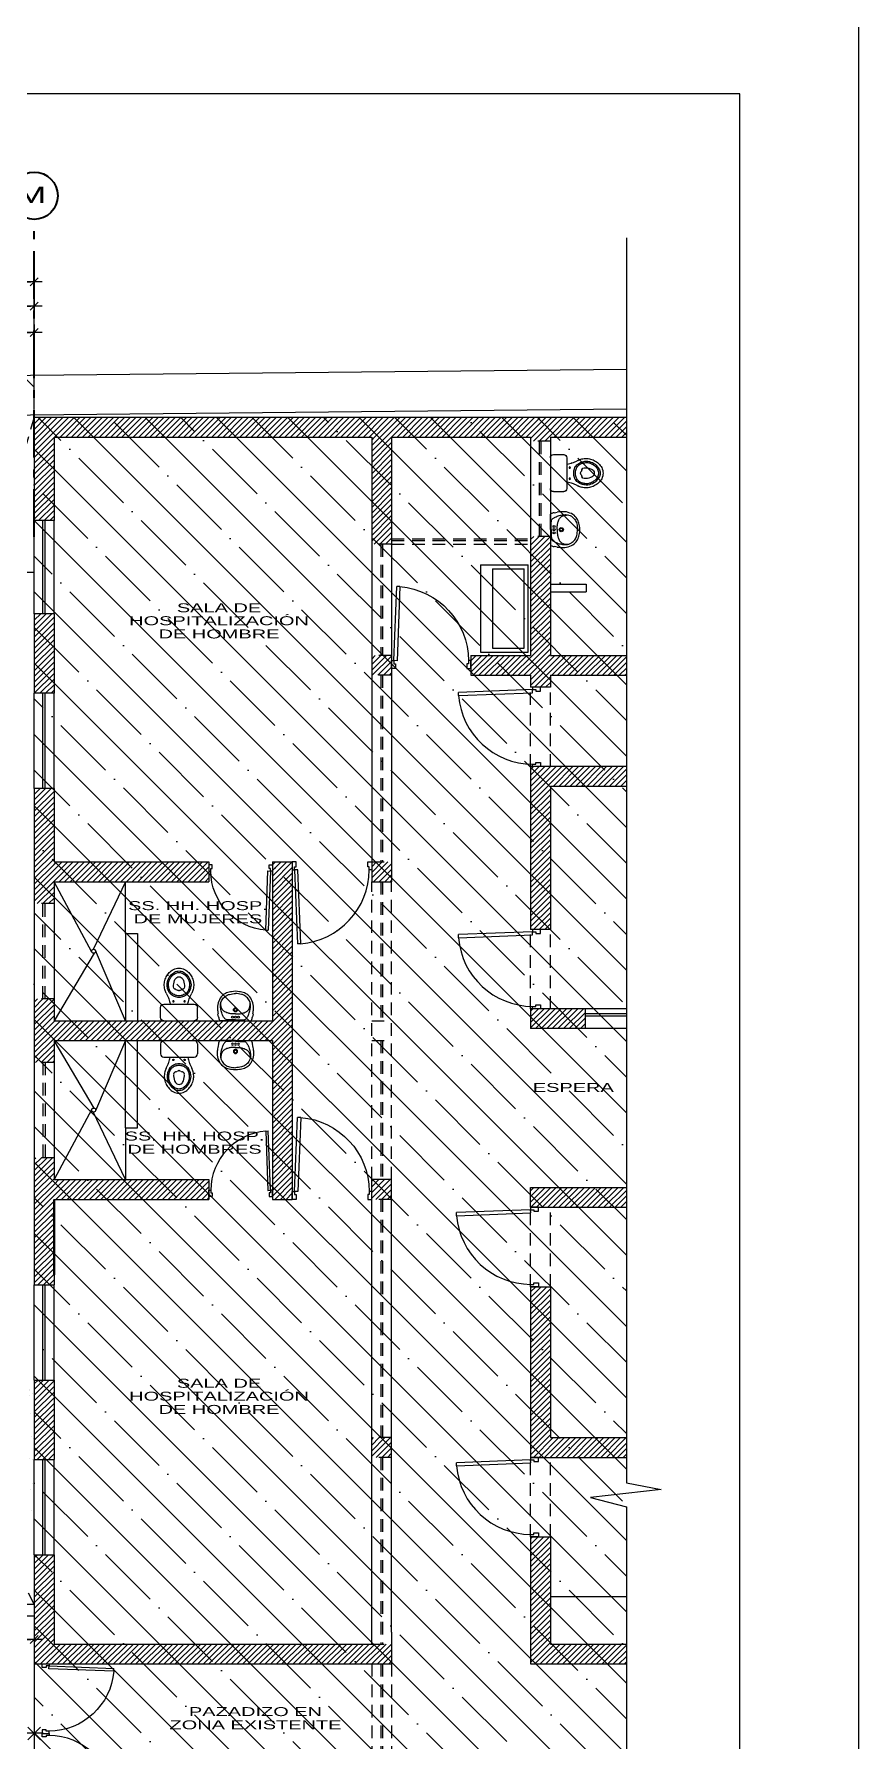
# Model space of a CAD drawing. Header units: millimetres. Extents: x 791 to 2661, y 209 to 602.
# Drawn here: x 1201.93 to 1212.32, y 486.05 to 507.55 of the extents above; entities that cross this region are included whole.
import ezdxf
from ezdxf.enums import TextEntityAlignment as Align

# ---------------------------------------------------------------- set-up
doc = ezdxf.new("R2010")
doc.units = ezdxf.units.MM
doc.header["$LTSCALE"] = 0.1
doc.header["$PDMODE"] = 3
for name, pattern in [('ACAD_ISO04W100', [30, 24, -3, 0, -3]), ('ACAD_ISO10W100', [18, 12, -3, 0, -3]), ('DASHDOT', [1, 0.5, -0.25, 0, -0.25]), ('HIDDEN', [9.525, 6.35, -3.175])]:
    doc.linetypes.add(name, pattern=pattern)
for name, color, linetype in [('0 contrazocalo sanitario terrazo nuevo', 8, 'Continuous'), ('0 piso ceramico .30x.30 nuevo', 8, 'Continuous'), ('01', 1, 'Continuous'), ('01-COTA', 1, 'Continuous'), ('01-COTAS EJE', 1, 'Continuous'), ('02', 8, 'Continuous'), ('03', 8, 'Continuous'), ('04', 4, 'Continuous'), ('06', 1, 'Continuous'), ('1TEXTO-05', 5, 'Continuous'), ('area existente', 8, 'ACAD_ISO04W100'), ('COLUMNAS', 1, 'Continuous'), ('MURO EXISTENTE', 8, 'Continuous'), ('Pisos', 253, 'Continuous'), ('PLANTAS', 85, 'Continuous'), ('Proyecciones', 9, 'HIDDEN'), ('Puertas', 1, 'Continuous'), ('Sanitarios', 1, 'Continuous')]:
    doc.layers.add(name, color=color, linetype=linetype)
doc.layers.add('0 MUROS', color=1, linetype='Continuous', lineweight=50)
doc.layers.add('EJES', color=1, linetype='DASHDOT', lineweight=40)
doc.styles.add('ROMANS', font='', dxfattribs={"oblique": 1, "height": 0.075})
doc.styles.get('ROMANS').set_extended_font_data('Arial')
doc.dimstyles.new('COTAS 50', dxfattribs={"dimscale": 2, "dimtxt": 1.5, "dimasz": 0.02, "dimexe": 0.05, "dimexo": 0.05, "dimgap": 0.025, "dimtad": 3, "dimzin": 4, "dimdsep": 46, "dimtxsty": 'ROMANS', "dimblk": 'LLL', "dimcen": 0, "dimdle": 0.18, "dimclrd": 256, "dimclre": 1, "dimclrt": 3, "dimadec": 0, "dimazin": 0, "dimtfac": 1, "dimtix": 1, "dimtofl": 0, "dimtmove": 1, "dimatfit": 3, "dimldrblk": 'OPEN90', "dimfxl": 0.18, "dimtolj": 1, "dimtzin": 0, "dimarcsym": 0})
pattern_1 = [(45, (374.330386, -57.10209), (-0.035355339, 0.035355339), [])]

# ---------------------------------------------------------------- blocks, each defined once
blk = doc.blocks.new('A$C75F00277')
at = {"layer": 'Puertas'}
for p, q in [((0, 0.95), (0, 1)), ((0, 1), (0.1, 1)), ((0.06, 0.95), (0, 0.95)), ((0.06, 0.97), (0.06, 0.95)), ((0.1, 0.97), (0.06, 0.97)), ((0.1, 1), (0.1, 0.97)), ((0, 0.05), (0, 0)), ((0.06, 0.05), (0, 0.05)), ((0, 0), (0.1, 0)), ((0.06, 0.03), (0.06, 0.05)), ((0.1, 0.03), (0.06, 0.03)), ((1.032, 0.106), (0.098, 0.07)), ((0.098, 0.07), (0.1, 0.03)), ((0.1, 0.03), (1.033, 0.066)), ((0.1, 0), (0.1, 0.03)), ((1.032, 0.106), (1.033, 0.066))]:
    blk.add_line(p, q, dxfattribs=at)
blk.add_arc((0.092, 0.027), 0.943, 4.7817, 89.5347, dxfattribs=at)
blk = doc.blocks.new('INODORO')
for p, q in [((-0.193, 0), (0.193, 0)), ((-0.233, -0.04), (-0.233, -0.168)), ((-0.193, -0.208), (0.193, -0.208)), ((0.233, -0.04), (0.233, -0.168))]:
    blk.add_line(p, q)
blk.add_lwpolyline([(0.099, -0.577, 0.110475), (0.14, -0.51, 0.150926), (0.149, -0.433, 0.078629), (0.134, -0.381, 0.023063), (0.122, -0.357, 0.079496), (0.104, -0.335, 0.043876), (0.082, -0.317, 0.078546), (0.056, -0.304, 0.12239), (0, -0.294, 0.12239), (-0.056, -0.304, 0.078546), (-0.082, -0.317, 0.043876), (-0.104, -0.335, 0.079496), (-0.122, -0.357, 0.023063), (-0.134, -0.381, 0.078629), (-0.149, -0.433, 0.150926), (-0.14, -0.51, 0.110475), (-0.099, -0.577)], format="xyb")
blk.add_lwpolyline([(0, -0.606, 0.124923), (0.049, -0.594, 0.086582), (0.09, -0.563, 0.045482), (0.114, -0.526, 0.073677), (0.131, -0.483, 0.097099), (0.132, -0.434, 0.045483), (0.121, -0.39, 0.134931), (0.093, -0.349, 0.067604), (0.05, -0.323, 0.107442), (0, -0.315, 0.107442), (-0.05, -0.323, 0.067604), (-0.093, -0.349, 0.134931), (-0.121, -0.39, 0.045483), (-0.132, -0.434, 0.097099), (-0.131, -0.483, 0.073677), (-0.114, -0.526, 0.045482), (-0.09, -0.563, 0.086582), (-0.049, -0.594, 0.124923)], format="xyb", close=True)
for centre in [(-0.07, -0.244), (0.07, -0.244)]:
    blk.add_circle(centre, 0.008)
for centre, radius, start, end in [((-0.193, -0.04), 0.04, 90, 180), ((-0.193, -0.168), 0.04, 180, 270), ((-2.022, 0.281), 1.974, 343.6128, 345.5327), ((2.022, 0.281), 1.974, 194.4673, 196.3872), ((0.193, -0.04), 0.04, 0, 90), ((0.193, -0.168), 0.04, 270, 0), ((0.1, -0.459), 0.286, 166.8945, 180.0108), ((0.008, -0.438), 0.192, 151.6428, 166.8245), ((-0.359, -0.218), 0.236, 327.0321, 335.6458), ((-0.458, -0.167), 0.348, 334.747, 341.691), ((-0.035, -0.428), 0.0338, 118.4628, 174.4674), ((0.208, -0.423), 0.277, 180.4579, 197.4607), ((0.04, -0.595), 0.217, 111.8484, 114.9044), ((-1.29, 3.034), 3.649, 290.0209, 290.417), ((0.126, -0.663), 0.312, 114.7212, 117.1554), ((0, -0.384), 0.00651, 39.8456, 140.1544), ((-0.126, -0.663), 0.312, 62.8446, 65.2788), ((1.29, 3.034), 3.649, 249.583, 249.9791), ((-0.04, -0.595), 0.217, 65.0956, 68.1516), ((0.035, -0.428), 0.0338, 5.5326, 61.5372), ((-0.208, -0.423), 0.277, 342.5393, 359.5421), ((0.458, -0.167), 0.348, 198.309, 205.253), ((0.359, -0.218), 0.236, 204.3542, 212.9679), ((-0.008, -0.438), 0.192, 13.1755, 28.3572), ((-0.1, -0.459), 0.286, 359.9892, 13.1055), ((0.206, -0.417), 0.394, 186.1855, 195.5661), ((0.039, -0.448), 0.225, 199.1214, 215.6552), ((0.085, -0.41), 0.285, 216.4923, 230.031), ((0.055, -0.422), 0.219, 225.1371, 239.7569), ((0.06, -0.411), 0.269, 234.0186, 241.1819), ((0.011, -0.488), 0.069, 195.0207, 235.0309), ((-0.006, -0.528), 0.0975, 239.5453, 256.4572), ((0, -0.5), 0.0529, 236.9127, 303.0873), ((0.011, -0.461), 0.167, 256.0612, 266.108), ((-0.011, -0.461), 0.167, 273.892, 283.9388), ((-0.011, -0.488), 0.069, 304.9691, 344.9793), ((0.006, -0.528), 0.0975, 283.5428, 300.4547), ((-0.055, -0.422), 0.219, 300.2431, 314.8629), ((-0.06, -0.411), 0.269, 298.8181, 305.9814), ((-0.085, -0.41), 0.285, 309.969, 323.5077), ((-0.039, -0.448), 0.225, 324.3448, 340.8786), ((-0.206, -0.417), 0.394, 344.4339, 353.8145), ((-0.005, -0.518), 0.144, 243.2719, 257.7777), ((-0.003, -0.539), 0.124, 255.1704, 271.6122), ((0.003, -0.539), 0.124, 268.3878, 284.8296), ((0.005, -0.518), 0.144, 282.2223, 296.7281)]:
    blk.add_arc(centre, radius, start, end)
blk = doc.blocks.new('LAVADERO')
for q in [(-0.257, 0), (0.257, 0)]:
    blk.add_line((0, 0), q)
for points in [[(-0.143, 0.016, -0.249321), (-0.183, 0.04, -0.029377), (-0.207, 0.081, -0.015717), (-0.221, 0.111, -0.034766), (-0.233, 0.147, -0.021364), (-0.241, 0.184, -0.02967), (-0.248, 0.257, -0.146913), (-0.22, 0.347, -0.08872), (-0.17, 0.402, -0.125913), (-0.097, 0.436, -0.047305), (0, 0.449, 0.016133)], [(0, 0.112, -0.008075), (-0.056, 0.113, 0.018798), (-0.094, 0.118, 0.01819), (-0.117, 0.124, -0.006168), (-0.145, 0.133, -0.037353), (-0.175, 0.148, -0.05152), (-0.191, 0.158, -0.03777), (-0.219, 0.186, -0.137078), (-0.242, 0.293)], [(0.143, 0.016, 0.249321), (0.183, 0.04, 0.029377), (0.207, 0.081, 0.015717), (0.221, 0.111, 0.034766), (0.233, 0.147, 0.021364), (0.241, 0.184, 0.02967), (0.248, 0.257, 0.146913), (0.22, 0.347, 0.08872), (0.17, 0.402, 0.125913), (0.097, 0.436, 0.047305), (0, 0.449, -0.016133)], [(0, 0.112, 0.008075), (0.056, 0.113, -0.018798), (0.094, 0.118, -0.01819), (0.117, 0.124, 0.006168), (0.145, 0.133, 0.037353), (0.175, 0.148, 0.05152), (0.191, 0.158, 0.03777), (0.219, 0.186, 0.137078), (0.242, 0.293)], [(0, 0.012, -0.011851), (-0.143, 0.016, -0.249321)], [(0, 0.012, 0.011851), (0.143, 0.016, 0.249321)]]:
    blk.add_lwpolyline(points, format="xyb")
for centre, radius in [((-0.051, 0.06), 0.0165), ((0, 0.18), 0.0345), ((0, 0.18), 0.0235), ((0, 0.06), 0.0165), ((0.051, 0.06), 0.0165)]:
    blk.add_circle(centre, radius)
for centre, radius, start, end in [((-0.043, 0.222), 0.253, 156.2578, 182.3935), ((-0.058, 0.25), 0.229, 134.9685, 161.2163), ((-0.042, 0.222), 0.26, 113.6415, 133.0982), ((0.001, 0.038), 0.447, 98.4224, 109.2297), ((0, 0.123), 0.363, 79.7185, 100.2815), ((-0.001, 0.038), 0.447, 70.7703, 81.5776), ((0.042, 0.222), 0.26, 46.9018, 66.3585), ((0.058, 0.25), 0.229, 18.7837, 45.0315), ((0.043, 0.222), 0.253, 357.6065, 23.7422), ((0.662, 0.221), 0.959, 180.5869, 183.4486), ((0.525, 0.212), 0.82, 183.4204, 186.8776), ((-30.238, -5.828), 30.532, 11.124, 11.2218), ((0.043, 0.126), 0.329, 191.1782, 200.9399), ((-0.235, 0.02), 0.0314, 200.9399, 215.2051), ((-0.257, 0.005), 0.005, 215.2051, 270), ((0.257, 0.005), 0.005, 270, 324.7949), ((0.235, 0.02), 0.0314, 324.7949, 339.0601), ((-0.043, 0.126), 0.329, 339.0601, 348.8218), ((30.238, -5.828), 30.532, 168.7782, 168.876), ((-0.525, 0.212), 0.82, 353.1224, 356.5796), ((-0.662, 0.221), 0.959, 356.5514, 359.4131)]:
    blk.add_arc(centre, radius, start, end)
blk = doc.blocks.new('LLL')
for p, q in [((2.5, 0), (-2.5, 0)), ((0, 2.5), (0, -2.5))]:
    blk.add_line(p, q)
at = {"color": 3}
blk.add_line((-1.25, -1.25), (1.25, 1.25), dxfattribs=at)
at = {"layer": 'Defpoints', "color": 0, "linetype": 'ByBlock'}
blk.add_point((0, 0), dxfattribs=at)
blk.add_point((0, 0), dxfattribs=at)
blk = doc.blocks.new('*D249')
at = {"layer": '01-COTAS EJE', "color": 1, "lineweight": -2, "ltscale": 0.15, "transparency": 16777216}
for p, q in [((1197.081, 503.973), (1197.081, 504.536)), ((1201.931, 503.357), (1201.931, 504.536))]:
    blk.add_line(p, q, dxfattribs=at)
at = {"layer": '01-COTAS EJE', "lineweight": -2, "ltscale": 0.15, "transparency": 16777216}
blk.add_line((1197.121, 504.436), (1201.891, 504.436), dxfattribs=at)
at = {"layer": 'Defpoints', "color": 0, "ltscale": 0.15, "transparency": 16777216}
for p in [(1201.931, 504.436), (1197.081, 503.873), (1201.931, 503.257)]:
    blk.add_point(p, dxfattribs=at)
at = {"layer": '01-COTAS EJE', "lineweight": -2, "ltscale": 0.15, "transparency": 16777216, "xscale": 0.04, "yscale": 0.04, "zscale": 0.04, "rotation": 180}
blk.add_blockref('LLL', (1197.081, 504.436), dxfattribs=at)
at = {"layer": '01-COTAS EJE', "lineweight": -2, "ltscale": 0.15, "transparency": 16777216, "xscale": 0.04, "yscale": 0.04, "zscale": 0.04}
blk.add_blockref('LLL', (1201.931, 504.436), dxfattribs=at)
at = {"layer": '01-COTAS EJE', "color": 3, "ltscale": 0.15, "transparency": 16777216, "insert": (1199.506, 504.524), "char_height": 0.075, "attachment_point": 5, "style": 'ROMANS'}
blk.add_mtext('\\A1;4.85', dxfattribs=at)
blk = doc.blocks.new('_OPEN90')
at = {"color": 0, "linetype": 'ByBlock', "ltscale": 0.7}
for p, q in [((0, 0), (-1, 0)), ((-0.5, 0.5), (0, 0)), ((0, 0), (-0.5, -0.5))]:
    blk.add_line(p, q, dxfattribs=at)
blk = doc.blocks.new('cambio piso')
at = {"layer": 'Pisos', "color": 3}
for p, q in [((968.452, 604.263), (968.293, 604.104)), ((968.293, 604.263), (968.452, 604.104)), ((968.372, 604.296), (968.372, 604.071)), ((968.372, 604.296), (968.372, 604.071))]:
    blk.add_line(p, q, dxfattribs=at)
blk = doc.blocks.new('*D223')
at = {"layer": '01-COTAS EJE', "color": 1, "lineweight": -2, "ltscale": 0.15, "transparency": 16777216}
for p, q in [((1193.281, 503.27), (1193.281, 504.227)), ((1201.931, 503.357), (1201.931, 504.227))]:
    blk.add_line(p, q, dxfattribs=at)
at = {"layer": '01-COTAS EJE', "lineweight": -2, "ltscale": 0.15, "transparency": 16777216}
blk.add_line((1193.321, 504.127), (1201.891, 504.127), dxfattribs=at)
at = {"layer": 'Defpoints', "color": 0, "ltscale": 0.15, "transparency": 16777216}
for p in [(1201.931, 504.127), (1193.281, 503.17), (1201.931, 503.257)]:
    blk.add_point(p, dxfattribs=at)
at = {"layer": '01-COTAS EJE', "lineweight": -2, "ltscale": 0.15, "transparency": 16777216, "xscale": 0.04, "yscale": 0.04, "zscale": 0.04, "rotation": 180}
blk.add_blockref('LLL', (1193.281, 504.127), dxfattribs=at)
at = {"layer": '01-COTAS EJE', "lineweight": -2, "ltscale": 0.15, "transparency": 16777216, "xscale": 0.04, "yscale": 0.04, "zscale": 0.04}
blk.add_blockref('LLL', (1201.931, 504.127), dxfattribs=at)
at = {"layer": '01-COTAS EJE', "color": 3, "ltscale": 0.15, "transparency": 16777216, "insert": (1197.606, 504.215), "char_height": 0.075, "attachment_point": 5, "style": 'ROMANS'}
blk.add_mtext('\\A1;8.65', dxfattribs=at)
blk = doc.blocks.new('*D263')
at = {"layer": '01-COTAS EJE', "color": 1, "lineweight": -2, "ltscale": 0.15, "transparency": 16777216}
for p, q in [((1197.631, 503.314), (1197.631, 503.898)), ((1201.931, 502.829), (1201.931, 503.898))]:
    blk.add_line(p, q, dxfattribs=at)
at = {"layer": '01-COTAS EJE', "lineweight": -2, "ltscale": 0.15, "transparency": 16777216}
blk.add_line((1197.671, 503.798), (1201.891, 503.798), dxfattribs=at)
at = {"layer": 'Defpoints', "color": 0, "ltscale": 0.15, "transparency": 16777216}
for p in [(1201.931, 503.798), (1197.631, 503.214), (1201.931, 502.729)]:
    blk.add_point(p, dxfattribs=at)
at = {"layer": '01-COTAS EJE', "lineweight": -2, "ltscale": 0.15, "transparency": 16777216, "xscale": 0.04, "yscale": 0.04, "zscale": 0.04, "rotation": 180}
blk.add_blockref('LLL', (1197.631, 503.798), dxfattribs=at)
at = {"layer": '01-COTAS EJE', "lineweight": -2, "ltscale": 0.15, "transparency": 16777216, "xscale": 0.04, "yscale": 0.04, "zscale": 0.04}
blk.add_blockref('LLL', (1201.931, 503.798), dxfattribs=at)
at = {"layer": '01-COTAS EJE', "color": 3, "ltscale": 0.15, "transparency": 16777216, "insert": (1199.781, 503.887), "char_height": 0.075, "attachment_point": 5, "style": 'ROMANS'}
blk.add_mtext('\\A1;4.30', dxfattribs=at)
blk = doc.blocks.new('*D339')
at = {"layer": '01-COTA', "color": 1, "lineweight": -2, "transparency": 16777216}
for p, q in [((1201.081, 487.529), (1201.081, 487.235)), ((1201.931, 487.529), (1201.931, 487.235))]:
    blk.add_line(p, q, dxfattribs=at)
at = {"layer": '01-COTA', "lineweight": -2, "transparency": 16777216}
blk.add_line((1201.121, 487.335), (1201.891, 487.335), dxfattribs=at)
at = {"layer": 'Defpoints', "color": 0, "transparency": 16777216}
for p in [(1201.081, 487.629), (1201.931, 487.629), (1201.931, 487.335)]:
    blk.add_point(p, dxfattribs=at)
at = {"layer": '01-COTA', "lineweight": -2, "transparency": 16777216, "xscale": 0.04, "yscale": 0.04, "zscale": 0.04, "rotation": 180}
blk.add_blockref('LLL', (1201.081, 487.335), dxfattribs=at)
at = {"layer": '01-COTA', "lineweight": -2, "transparency": 16777216, "xscale": 0.04, "yscale": 0.04, "zscale": 0.04}
blk.add_blockref('LLL', (1201.931, 487.335), dxfattribs=at)
at = {"layer": '01-COTA', "color": 3, "transparency": 16777216, "insert": (1201.506, 487.423), "char_height": 0.075, "attachment_point": 5, "style": 'ROMANS'}
blk.add_mtext('\\A1;.85', dxfattribs=at)

msp = doc.modelspace()

# ---------------------------------------------------------------- hatches: boundary and pattern name
at = {"layer": 'area existente'}
h = msp.add_hatch(dxfattribs=at)
h.set_pattern_fill('ANSI35', color=256, scale=0.1, angle=90, style=0, double=1)
h.set_pattern_definition([(135, (1204.06136, 478.0791), (-0.449013, -0.449013), []), (135, (1204.06136, 478.52814), (-0.449013, -0.449013), [0.79375, -0.15875, 0, -0.15875])])
h.paths.add_polyline_path([(1193.3314, 503.1705), (1193.3314, 502.7791), (1194.7314, 502.7791), (1194.7314, 501.1972), (1195.1674, 500.7791), (1197.6314, 500.7791), (1197.6314, 502.7791), (1197.8564, 502.7791), (1197.8564, 503.2161)])
edge = h.paths.add_edge_path()
edge.add_line((1201.9314, 503.2571), (1197.8564, 503.2161))
edge.add_line((1197.8564, 503.2161), (1197.8564, 502.7791))
edge.add_line((1197.8564, 502.7791), (1199.4826, 502.7791))
edge.add_arc((1199.7802, 502.7791), 0.2976, 0, 180, ccw=False)
edge.add_line((1200.0778, 502.7791), (1201.9314, 502.7791))
edge.add_line((1201.9314, 502.7791), (1201.9314, 503.2571))
at = {"layer": 'area existente', "linetype": 'Continuous'}
h = msp.add_hatch(dxfattribs=at)
h.set_pattern_fill('ANSI35', color=256, scale=0.1, angle=90, style=0, double=1)
h.set_pattern_definition([(135, (1201.93137, 478.0791), (-0.449013, -0.449013), []), (135, (1201.93137, 478.52814), (-0.449013, -0.449013), [0.79375, -0.15875, 0, -0.15875])])
h.paths.add_polyline_path([(1209.3893, 478.0791), (1205.3814, 478.0791), (1205.3814, 481.6041), (1201.9314, 481.6041), (1201.9314, 502.7291), (1209.3893, 502.7291)])
at = {"layer": 'MURO EXISTENTE', "ltscale": 0.15}
h = msp.add_hatch(dxfattribs=at)
h.set_pattern_fill('_USER', color=256, scale=0.05, angle=45, style=0, pattern_type=0)
h.set_pattern_definition(pattern_1)
h.paths.add_polyline_path([(1202.1814, 502.4791), (1206.1814, 502.4791), (1206.4314, 502.4791), (1208.1814, 502.4791), (1208.4314, 502.4791), (1209.3893, 502.4791), (1209.3893, 502.7291), (1201.9314, 502.7291), (1201.9314, 501.4291), (1202.1814, 501.4291)])
h.paths.add_polyline_path([(1202.1814, 500.2541), (1201.9314, 500.2541), (1201.9314, 499.2541), (1202.1814, 499.2541)])
h.paths.add_polyline_path([(1209.3893, 499.7291), (1208.4314, 499.7291), (1208.1814, 499.7291), (1207.4314, 499.7291), (1207.4314, 499.4791), (1208.1814, 499.4791), (1208.1814, 499.3291), (1208.4314, 499.3291), (1208.4314, 499.4791), (1209.3893, 499.4791)])
h.paths.add_polyline_path([(1209.3893, 498.3291), (1208.1814, 498.3291), (1208.1814, 496.2791), (1208.4314, 496.2791), (1208.4314, 498.0791), (1209.3893, 498.0791)])
h.paths.add_polyline_path([(1206.4314, 497.1291), (1206.1814, 497.1291), (1206.1814, 497.0291), (1206.1814, 496.8791), (1206.4314, 496.8791)])
h.paths.add_polyline_path([(1204.1314, 497.1291), (1202.1814, 497.1291), (1202.1814, 496.8791), (1204.1314, 496.8791)])
h = msp.add_hatch(dxfattribs=at)
h.set_pattern_fill('_USER', color=256, scale=0.05, angle=45, style=0, pattern_type=0)
h.set_pattern_definition(pattern_1)
h.paths.add_polyline_path([(1202.1814, 493.4041), (1201.9314, 493.4041), (1201.9314, 491.8041), (1202.1814, 491.8041)])
h.paths.add_polyline_path([(1201.9314, 496.6041), (1202.1814, 496.6041), (1202.1814, 498.0541), (1201.9314, 498.0541)])
h.paths.add_polyline_path([(1202.1814, 495.4041), (1201.9314, 495.4041), (1201.9314, 494.6041), (1202.1814, 494.6041)])
h.paths.add_polyline_path([(1208.4314, 501.2291), (1208.1814, 501.2291), (1208.1814, 499.7291), (1208.4314, 499.7291)])
h.paths.add_polyline_path([(1208.1814, 502.4291), (1208.4314, 502.4291), (1208.4314, 502.4791), (1208.1814, 502.4791)])
h.paths.add_polyline_path([(1206.1814, 501.1291), (1206.4314, 501.1291), (1206.4314, 502.4791), (1206.1814, 502.4791)])
h.paths.add_polyline_path([(1206.1814, 499.4791), (1206.4314, 499.4791), (1206.4314, 499.7291), (1206.1814, 499.7291)])
h = msp.add_hatch(dxfattribs=at)
h.set_pattern_fill('_USER', color=256, scale=0.05, angle=45, style=0, pattern_type=0)
h.set_pattern_definition(pattern_1)
h.paths.add_polyline_path([(1205.1814, 497.1291), (1204.9314, 497.1291), (1204.9314, 495.1291), (1202.1814, 495.1291), (1202.1814, 494.8791), (1204.9314, 494.8791), (1204.9314, 492.8791), (1205.1814, 492.8791), (1205.1814, 492.9791)])
h.paths.add_polyline_path([(1204.1314, 493.1291), (1202.1814, 493.1291), (1202.1814, 492.8791), (1204.1314, 492.8791)])
h.paths.add_polyline_path([(1209.3893, 493.0291), (1208.1814, 493.0291), (1208.1814, 492.7791), (1208.2814, 492.7791), (1209.3893, 492.7791)])
h.paths.add_polyline_path([(1208.8688, 495.2791), (1208.1814, 495.2791), (1208.1814, 495.0291), (1208.8688, 495.0291)])
h = msp.add_hatch(dxfattribs=at)
h.set_pattern_fill('_USER', color=256, scale=0.05, angle=45, style=0, pattern_type=0)
h.set_pattern_definition(pattern_1)
h.paths.add_polyline_path([(1206.1814, 493.1291), (1206.1814, 492.8791), (1206.4314, 492.8791), (1206.4314, 493.1291)])
h.paths.add_polyline_path([(1206.1814, 489.8791), (1206.1814, 489.6291), (1206.4314, 489.6291), (1206.4314, 489.8791)])
h = msp.add_hatch(dxfattribs=at)
h.set_pattern_fill('_USER', color=256, scale=0.05, angle=45, style=0, pattern_type=0)
h.set_pattern_definition(pattern_1)
h.paths.add_polyline_path([(1208.4314, 491.7791), (1208.1814, 491.7791), (1208.1814, 489.6291), (1208.2814, 489.6291), (1209.3893, 489.6291), (1209.3893, 489.8791), (1208.4314, 489.8791)])
h.paths.add_polyline_path([(1208.4314, 488.6291), (1208.1814, 488.6291), (1208.1814, 487.0291), (1209.3893, 487.0291), (1209.3893, 487.2791), (1208.4314, 487.2791)])
h.paths.add_polyline_path([(1206.4314, 487.0291), (1206.4314, 487.2791), (1206.1814, 487.2791), (1202.1814, 487.2791), (1202.1814, 488.4041), (1201.9314, 488.4041), (1201.9314, 487.0291)])
h.paths.add_polyline_path([(1202.1814, 490.6041), (1201.9314, 490.6041), (1201.9314, 489.6041), (1202.1814, 489.6041)])
at = {"layer": 'PLANTAS'}
h = msp.add_hatch(dxfattribs=at)
h.set_pattern_fill('AR-SAND', color=256, scale=0.006, style=0)
h.set_pattern_definition([(37.5, (72.7525, -11.4021), (-0.00960019, 0.293647942), [0, -0.231648, 0, -0.25908, 0, -0.24765]), (7.5, (72.7525, -11.4021), (0.26971397, 0.43009506), [0, -0.124968, 0, -0.208788, 0, -0.08001]), (327.5, (72.56504, -11.4021), (0.47459542, 0.00086231), [0, -0.0762, 0, -0.27432, 0, -0.35814]), (317.5, (72.56504, -11.4021), (0.45813387, 0.1337576), [0, -0.0381, 0, -0.179832, 0, -0.20574])])
h.paths.add_polyline_path([(1201.9314, 490.6041), (1200.9302, 490.6041), (1200.9302, 488.6784), (1201.9314, 488.6784)])

# ---------------------------------------------------------------- linework, layer by layer
msp.add_lwpolyline([(1212.3155, 462.604), (1212.3155, 508.304), (1152.3155, 508.304), (1152.3155, 462.604)], close=True)
at = {"layer": '0 contrazocalo sanitario terrazo nuevo'}
msp.add_line((1201.9314, 487.0291), (1201.9314, 485.2791), dxfattribs=at)
at = {"layer": '0 MUROS'}
msp.add_line((1202.1814, 492.8791), (1202.1814, 491.9291), dxfattribs=at)
at = {"layer": '0 piso ceramico .30x.30 nuevo'}
for p, q in [((1202.6589, 495.9932), (1202.1814, 496.8791)), ((1203.0814, 496.8791), (1202.6723, 496.0274)), ((1203.0814, 496.2291), (1203.0814, 496.8791)), ((1202.6886, 495.9802), (1202.1814, 495.1291)), ((1203.0814, 495.1291), (1202.704, 496.0148)), ((1202.6886, 494.0281), (1202.1814, 494.8791)), ((1203.0814, 494.8791), (1202.704, 493.9934)), ((1202.6589, 494.015), (1202.1814, 493.1291)), ((1203.0814, 493.1291), (1202.6723, 493.9808)), ((1203.0814, 493.7791), (1203.0814, 493.1291))]:
    msp.add_line(p, q, dxfattribs=at)
for centre in [(1202.6814, 496.0041), (1202.6814, 494.0041)]:
    msp.add_circle(centre, 0.025, dxfattribs=at)
at = {"layer": '01'}
for p, q in [((1202.041, 500.2541), (1202.041, 501.4291)), ((1202.071, 500.2541), (1202.071, 501.4291)), ((1200.4314, 500.7791), (1201.9314, 500.7791)), ((1202.0414, 498.0541), (1202.0414, 499.2541)), ((1202.0714, 498.0541), (1202.0714, 499.2541)), ((1208.8688, 495.2191), (1209.3893, 495.2191)), ((1208.8688, 495.1891), (1209.3893, 495.1891)), ((1202.0414, 490.6041), (1202.0414, 491.8041)), ((1202.0714, 490.6041), (1202.0714, 491.8041)), ((1202.0414, 488.4041), (1202.0414, 489.6041)), ((1202.0714, 488.4041), (1202.0714, 489.6041))]:
    msp.add_line(p, q, dxfattribs=at)
at = {"layer": '01', "color": 1}
msp.add_lwpolyline([(1209.3893, 504.9905), (1209.3893, 489.3096), (1209.8269, 489.2243), (1208.9383, 489.1234), (1209.3893, 489.0073), (1209.3893, 472.7425)], dxfattribs=at)
at = {"layer": '02'}
for p, q in [((1201.9314, 500.2541), (1201.9314, 501.4291)), ((1201.9314, 500.2541), (1201.9314, 501.4291)), ((1202.1814, 500.2541), (1202.1814, 501.4291)), ((1201.9314, 498.0541), (1201.9314, 499.2541)), ((1201.9314, 498.0541), (1201.9314, 499.2541)), ((1202.1814, 498.0541), (1202.1814, 499.2541)), ((1209.3893, 495.2791), (1208.8688, 495.2791)), ((1209.3893, 495.0291), (1208.8688, 495.0291)), ((1201.9314, 490.6041), (1201.9314, 491.8041)), ((1201.9314, 490.6041), (1201.9314, 491.8041)), ((1202.1814, 490.6041), (1202.1814, 491.8041)), ((1201.9314, 488.4041), (1201.9314, 489.6041)), ((1201.9314, 488.4041), (1201.9314, 489.6041)), ((1202.1814, 488.4041), (1202.1814, 489.6041)), ((1208.4314, 487.8791), (1209.3893, 487.8791))]:
    msp.add_line(p, q, dxfattribs=at)
at = {"layer": '03'}
for p, q in [((1209.3893, 503.3321), (1193.3314, 503.1705)), ((1208.4314, 500.6291), (1208.8814, 500.6291)), ((1208.4314, 500.5291), (1208.8814, 500.5291)), ((1208.8814, 500.6291), (1208.8814, 500.5291))]:
    msp.add_line(p, q, dxfattribs=at)
at = {"layer": '03', "linetype": 'Continuous'}
msp.add_line((1209.3893, 502.8312), (1193.3314, 502.6699), dxfattribs=at)
at = {"layer": '04'}
for p, q in [((1203.0814, 496.2291), (1203.0814, 495.1291)), ((1203.0814, 496.2291), (1203.2314, 496.2291)), ((1203.2314, 496.2291), (1203.2314, 495.1291)), ((1203.0814, 493.7791), (1203.0814, 494.8791)), ((1203.2314, 493.7791), (1203.2314, 494.8791)), ((1203.0814, 493.7791), (1203.2314, 493.7791))]:
    msp.add_line(p, q, dxfattribs=at)
at = {"layer": '06'}
for p, q in [((1201.9314, 502.7291), (1201.9314, 501.4291)), ((1201.9314, 502.7291), (1201.9314, 501.4291)), ((1201.9314, 502.7291), (1209.3893, 502.7291)), ((1201.9314, 502.7291), (1201.9314, 501.4291)), ((1201.9314, 502.7291), (1201.9314, 501.4291)), ((1202.1814, 502.4791), (1202.1814, 501.4291)), ((1202.1814, 502.4791), (1206.1814, 502.4791)), ((1206.1814, 502.4791), (1206.1814, 496.8791)), ((1206.4314, 502.4791), (1206.4314, 496.8791)), ((1206.4314, 502.4791), (1208.1814, 502.4791)), ((1208.1814, 502.4791), (1208.1814, 499.7291)), ((1208.4314, 502.4791), (1208.4314, 499.7291)), ((1208.4314, 502.4791), (1209.3893, 502.4791)), ((1202.1814, 501.4291), (1201.9314, 501.4291)), ((1201.9314, 500.2541), (1201.9314, 499.2541)), ((1201.9314, 500.2541), (1201.9314, 499.2541)), ((1201.9314, 500.2541), (1201.9314, 499.2541)), ((1202.1813, 500.2541), (1201.9314, 500.2541)), ((1201.9314, 500.2541), (1201.9314, 499.2541)), ((1201.9314, 500.2541), (1201.9314, 499.2541)), ((1201.9314, 500.2541), (1201.9314, 499.2541)), ((1202.1814, 500.2541), (1202.1814, 499.2541)), ((1207.4314, 499.7291), (1207.4314, 499.4791)), ((1207.4314, 499.7291), (1208.1814, 499.7291)), ((1208.4314, 499.7291), (1209.3893, 499.7291)), ((1207.4314, 499.4791), (1208.1814, 499.4791)), ((1208.1814, 499.4791), (1208.1814, 499.3291)), ((1208.4314, 499.4791), (1208.4314, 499.3291)), ((1208.4314, 499.4791), (1209.3893, 499.4791)), ((1202.183, 499.2541), (1201.933, 499.2541)), ((1208.4314, 499.3291), (1208.1814, 499.3291)), ((1208.1814, 498.3291), (1208.1814, 496.2791)), ((1209.3893, 498.3291), (1208.1814, 498.3291)), ((1201.9314, 498.0541), (1201.9314, 491.9291)), ((1201.9314, 498.0541), (1201.9314, 491.9291)), ((1201.9314, 498.0541), (1201.9314, 491.8041)), ((1202.1814, 498.0541), (1201.9314, 498.0541)), ((1201.9314, 498.0541), (1201.9314, 491.9291)), ((1201.9314, 498.0541), (1201.9314, 491.9291)), ((1201.9314, 498.0541), (1201.9314, 491.8041)), ((1202.1814, 498.0541), (1202.1814, 497.1291)), ((1208.4314, 498.0791), (1208.4314, 496.2791)), ((1209.3893, 498.0791), (1208.4314, 498.0791)), ((1202.1814, 497.1291), (1204.1314, 497.1291)), ((1204.1314, 497.1291), (1204.1314, 496.8791)), ((1204.9314, 497.1291), (1204.9314, 495.1291)), ((1204.9314, 497.1291), (1205.1814, 497.1291)), ((1205.1814, 497.1291), (1205.1814, 492.8791)), ((1202.1814, 496.8791), (1202.1814, 495.1291)), ((1202.1814, 496.8791), (1204.1314, 496.8791)), ((1206.1814, 496.8791), (1206.4314, 496.8791)), ((1206.1814, 496.8791), (1206.4314, 496.8791)), ((1208.4314, 496.2791), (1208.1814, 496.2791)), ((1202.1814, 495.1291), (1204.9314, 495.1291)), ((1208.8688, 495.2791), (1208.1814, 495.2791)), ((1208.1814, 495.2791), (1208.1814, 495.0291)), ((1208.8688, 495.2791), (1208.8688, 495.0291)), ((1202.1814, 494.8791), (1202.1814, 493.1291)), ((1202.1814, 494.8791), (1204.9314, 494.8791)), ((1204.9314, 494.8791), (1204.9314, 492.8791)), ((1208.8688, 495.0291), (1208.1814, 495.0291)), ((1202.1814, 493.1291), (1204.1314, 493.1291)), ((1204.1314, 493.1291), (1204.1314, 492.8791)), ((1206.1814, 487.2791), (1206.1814, 493.1291)), ((1206.4314, 493.1291), (1206.1814, 493.1291)), ((1206.4314, 487.4291), (1206.4314, 493.1291)), ((1208.1814, 493.0291), (1209.3893, 493.0291)), ((1208.1814, 492.7791), (1208.1814, 493.0291)), ((1202.1814, 492.8791), (1202.1814, 491.8041)), ((1202.1814, 492.8791), (1204.1314, 492.8791)), ((1204.9314, 492.8791), (1205.1814, 492.8791)), ((1208.1814, 492.7791), (1209.3893, 492.7791)), ((1201.9314, 491.8041), (1202.1814, 491.8041)), ((1208.1814, 491.7791), (1208.1814, 489.6291)), ((1208.1814, 491.7791), (1208.4314, 491.7791)), ((1208.4314, 491.7791), (1208.4314, 489.8791)), ((1201.9314, 490.6041), (1201.9314, 489.6041)), ((1201.9314, 490.6041), (1201.9314, 489.6041)), ((1201.9314, 490.6041), (1201.9314, 489.6041)), ((1201.9314, 490.6041), (1202.1814, 490.6041)), ((1201.9314, 490.6041), (1201.9314, 489.6041)), ((1201.9314, 490.6041), (1201.9314, 489.6041)), ((1201.9314, 490.6041), (1201.9314, 489.6041)), ((1202.1814, 490.6041), (1202.1814, 489.6041)), ((1202.1814, 490.6041), (1202.1814, 489.6041)), ((1208.4314, 489.8791), (1209.3893, 489.8791)), ((1201.9314, 489.6041), (1202.1814, 489.6041)), ((1208.1814, 489.6291), (1209.3893, 489.6291)), ((1208.1814, 488.6291), (1208.1814, 487.0291)), ((1208.1814, 488.6291), (1208.4314, 488.6291)), ((1208.4314, 488.6291), (1208.4314, 487.2791)), ((1201.9314, 488.4041), (1201.9314, 487.0291)), ((1201.9314, 488.4041), (1201.9314, 487.0291)), ((1201.9314, 488.4041), (1201.9314, 487.0291)), ((1201.9314, 488.4041), (1202.1814, 488.4041)), ((1201.9314, 488.4041), (1201.9314, 487.0291)), ((1201.9314, 488.4041), (1201.9314, 487.0291)), ((1201.9314, 488.4041), (1201.9314, 487.0291)), ((1202.1814, 488.4041), (1202.1814, 487.2791)), ((1206.4314, 487.4291), (1206.4314, 487.0291)), ((1202.1814, 487.2791), (1206.1814, 487.2791)), ((1208.4314, 487.2791), (1209.3893, 487.2791)), ((1201.9314, 487.0291), (1206.4314, 487.0291)), ((1208.1814, 487.0291), (1209.3893, 487.0291))]:
    msp.add_line(p, q, dxfattribs=at)
at = {"layer": '06', "color": 6}
msp.add_lwpolyline([(1210.8155, 464.104), (1210.8155, 506.804), (1153.8155, 506.804), (1153.8155, 464.104)], close=True, dxfattribs=at)
at = {"layer": 'COLUMNAS', "ltscale": 0.15}
msp.add_lwpolyline([(1201.0814, 487.7791), (1201.9314, 487.7791), (1201.9314, 487.6291), (1201.0814, 487.6291)], close=True, dxfattribs=at)
at = {"layer": 'EJES', "linetype": 'ACAD_ISO10W100', "ltscale": 0.5}
msp.add_line((1201.9314, 501.2222), (1201.9314, 505.2212), dxfattribs=at)
at = {"layer": 'EJES', "color": 2, "linetype": 'Continuous'}
msp.add_circle((1201.9314, 505.5188), 0.2976, dxfattribs=at)
at = {"layer": 'Proyecciones', "ltscale": 0.25}
for p, q in [((1201.9314, 502.7291), (1197.6814, 488.1291)), ((1208.4314, 502.4291), (1208.1814, 502.4291)), ((1208.2964, 501.2291), (1208.2964, 502.4291)), ((1208.3164, 501.2291), (1208.3164, 502.4291)), ((1206.4314, 501.1291), (1206.1814, 501.1291)), ((1206.2964, 501.1291), (1206.2964, 499.7291)), ((1206.3164, 501.1291), (1206.3164, 499.7291)), ((1206.4314, 501.1991), (1208.1814, 501.1991)), ((1206.4314, 501.1791), (1208.1814, 501.1791)), ((1206.4314, 501.1291), (1208.1814, 501.1291)), ((1208.4314, 501.2291), (1208.1814, 501.2291)), ((1206.4314, 499.7291), (1206.1814, 499.7291)), ((1206.4314, 499.4791), (1206.1814, 499.4791)), ((1206.2964, 499.4791), (1206.2964, 497.1291)), ((1206.3164, 499.4791), (1206.3164, 497.1291)), ((1208.1814, 498.3291), (1208.1814, 499.3291)), ((1208.4314, 498.3291), (1208.4314, 499.3291)), ((1201.9314, 487.7791), (1196.4814, 498.7291)), ((1206.1814, 497.1291), (1206.4314, 497.1291)), ((1206.1814, 493.1291), (1206.1814, 496.8791)), ((1206.2964, 496.8791), (1206.2964, 495.1291)), ((1206.3164, 496.8791), (1206.3164, 495.1291)), ((1206.4314, 493.1291), (1206.4314, 496.8791)), ((1202.1814, 496.6041), (1201.9314, 496.6041)), ((1202.0414, 495.4041), (1202.0414, 496.6041)), ((1202.0714, 495.4041), (1202.0714, 496.6041)), ((1208.1814, 495.2791), (1208.1814, 496.2791)), ((1208.4314, 495.2791), (1208.4314, 496.2791)), ((1202.1814, 495.4041), (1201.9314, 495.4041)), ((1206.1814, 495.1291), (1206.4314, 495.1291)), ((1206.1814, 494.8791), (1206.4314, 494.8791)), ((1206.2964, 494.8791), (1206.2964, 493.1291)), ((1206.3164, 494.8791), (1206.3164, 493.1291)), ((1202.1814, 494.6041), (1201.9314, 494.6041)), ((1202.0414, 494.6041), (1202.0414, 493.4041)), ((1202.0714, 494.6041), (1202.0714, 493.4041)), ((1202.1814, 493.4041), (1201.9314, 493.4041)), ((1206.4314, 492.8791), (1206.1814, 492.8791)), ((1206.2964, 492.8791), (1206.2964, 489.8791)), ((1206.3164, 492.8791), (1206.3164, 489.8791)), ((1208.1814, 491.7791), (1208.1814, 492.7791)), ((1208.4314, 491.7791), (1208.4314, 492.7791)), ((1206.4314, 489.8791), (1206.1814, 489.8791)), ((1206.4314, 489.6291), (1206.1814, 489.6291)), ((1206.2964, 489.6291), (1206.2964, 487.2791)), ((1206.3164, 489.6291), (1206.3164, 487.2791)), ((1208.1814, 488.6291), (1208.1814, 489.6291)), ((1208.4314, 488.6291), (1208.4314, 489.6291)), ((1206.1814, 487.2791), (1206.4314, 487.2791)), ((1206.1814, 487.0291), (1206.1814, 485.2791)), ((1206.2964, 487.0291), (1206.2964, 485.2791)), ((1206.3164, 487.0291), (1206.3164, 485.2791)), ((1206.4314, 487.0291), (1206.4314, 485.2791))]:
    msp.add_line(p, q, dxfattribs=at)
at = {"layer": 'Sanitarios'}
for p, q in [((1207.5514, 500.8702), (1207.5514, 499.7702)), ((1207.5514, 500.8702), (1208.1514, 500.8702)), ((1207.7014, 500.8202), (1207.7014, 499.8202)), ((1207.7014, 500.8202), (1208.1014, 500.8202)), ((1208.1014, 499.8202), (1208.1014, 500.8202)), ((1208.1514, 499.7702), (1208.1514, 500.8702)), ((1207.7014, 499.8202), (1208.1014, 499.8202)), ((1207.5514, 499.7702), (1208.1514, 499.7702))]:
    msp.add_line(p, q, dxfattribs=at)

# ---------------------------------------------------------------- block references
at = {"layer": '01', "xscale": -1}
for p, rotation in [((1208.4314, 502.0252), 90), ((1203.7552, 495.1291), 180)]:
    msp.add_blockref('INODORO', p, dxfattribs=dict(at, rotation=rotation))
at = {"layer": '01', "yscale": 0.7615348113261007}
for p, xscale, zscale, rotation in [((1208.4314, 501.3139), 0.7615348113261007, 0.7615348113261007, 270), ((1204.4665, 494.8791), -0.7615348113261007, 0.7615348113260254, 180)]:
    msp.add_blockref('LAVADERO', p, dxfattribs=dict(at, xscale=xscale, zscale=zscale, rotation=rotation))
at = {"layer": '01', "xscale": 0.7615348113261007, "yscale": 0.7615348113261007, "zscale": 0.7615348113261007}
msp.add_blockref('LAVADERO', (1204.4665, 495.1291), dxfattribs=at)
at = {"layer": '01'}
msp.add_blockref('INODORO', (1203.7552, 494.8791), dxfattribs=at)
at = {"layer": 'Pisos', "rotation": 270}
msp.add_blockref('cambio piso', (597.7475, 1454.5264), dxfattribs=at)
at = {"layer": 'Puertas', "xscale": -1, "rotation": 270}
for p in [(1206.4314, 499.5641), (1205.1814, 492.8791)]:
    msp.add_blockref('A$C75F00277', p, dxfattribs=at)
at = {"layer": 'Puertas'}
for p, rotation in [((1208.3064, 499.3291), 180), ((1205.1814, 497.1291), 270), ((1208.3064, 496.2791), 180), ((1208.2814, 492.7791), 180), ((1208.2814, 489.6291), 180)]:
    msp.add_blockref('A$C75F00277', p, dxfattribs=dict(at, rotation=rotation))
for p, xscale, yscale, zscale, rotation in [((1204.9314, 497.0941), -0.7999999999999545, 0.7999999999999545, 0.7999999999999542, 90), ((1204.9314, 492.9141), 0.7999999999999545, 0.7999999999999545, 0.7999999999999545, 89.99999999999999), ((1202.0314, 487.0291), -0.875, 0.875, 0.8750000000000003, 180)]:
    msp.add_blockref('A$C75F00277', p, dxfattribs=dict(at, xscale=xscale, yscale=yscale, zscale=zscale, rotation=rotation))
at = {"layer": 'Puertas', "xscale": 0.875, "yscale": 0.875, "zscale": 0.875}
msp.add_blockref('A$C75F00277', (1202.0314, 485.2791), dxfattribs=at)

# ---------------------------------------------------------------- texts
at = {"layer": '1TEXTO-05', "style": 'ROMANS', "width": 1.6}
for s, p in [('HOSPITALIZACIÓN', (1204.2592, 500.1104)), ('SALA DE', (1204.2592, 500.2731)), ('DE HOMBRE', (1204.2592, 499.9439)), ('SS. HH. HOSP.', (1203.9937, 496.5221)), ('DE MUJERES', (1203.9937, 496.3557)), ('ESPERA', (1208.7204, 494.2325)), ('SS. HH. HOSP.', (1203.9508, 493.6204)), ('DE HOMBRES', (1203.9508, 493.454)), ('SALA DE', (1204.2592, 490.5068)), ('HOSPITALIZACIÓN', (1204.2592, 490.344)), ('DE HOMBRE', (1204.2592, 490.1776)), ('PAZADIZO EN', (1204.7182, 486.3717)), ('ZONA EXISTENTE', (1204.7182, 486.2053))]:
    msp.add_text(s, height=0.1125, dxfattribs=at).set_placement(p, align=Align.CENTER)
at = {"layer": 'EJES', "color": 3, "style": 'ROMANS', "width": 1.6}
msp.add_text('M', height=0.2046, dxfattribs=at).set_placement((1201.8944, 505.4273), align=Align.CENTER)

# ---------------------------------------------------------------- dimensions: what is measured, and where the dimension line sits
at = {"layer": '01-COTA'}
dim = msp.add_linear_dim(base=(1201.9314, 487.335), p1=(1201.0814, 487.6291), p2=(1201.9314, 487.6291), angle=180, dimstyle='COTAS 50', dxfattribs=at)
dim.commit()
dim.dimension.update_dxf_attribs({"geometry": '*D339', "text_midpoint": (1201.5064, 487.4233)})
at = {"layer": '01-COTAS EJE', "ltscale": 0.15}
for base, p1, picture, middle in [((1201.9314, 504.4359), (1197.0814, 503.8735), '*D249', (1199.5064, 504.5242)), ((1201.9314, 504.1267), (1193.2814, 503.17), '*D223', (1197.6064, 504.215))]:
    dim = msp.add_linear_dim(base=base, p1=p1, p2=(1201.9314, 503.2571), angle=180, dimstyle='COTAS 50', dxfattribs=at)
    dim.commit()
    dim.dimension.update_dxf_attribs({"geometry": picture, "text_midpoint": middle})
dim = msp.add_linear_dim(base=(1201.9314, 503.7985), p1=(1197.6314, 503.2138), p2=(1201.9314, 502.7291), dimstyle='COTAS 50', dxfattribs=at)
dim.commit()
dim.dimension.update_dxf_attribs({"geometry": '*D263', "text_midpoint": (1199.7814, 503.8867)})

doc.saveas('drawing.dxf')
